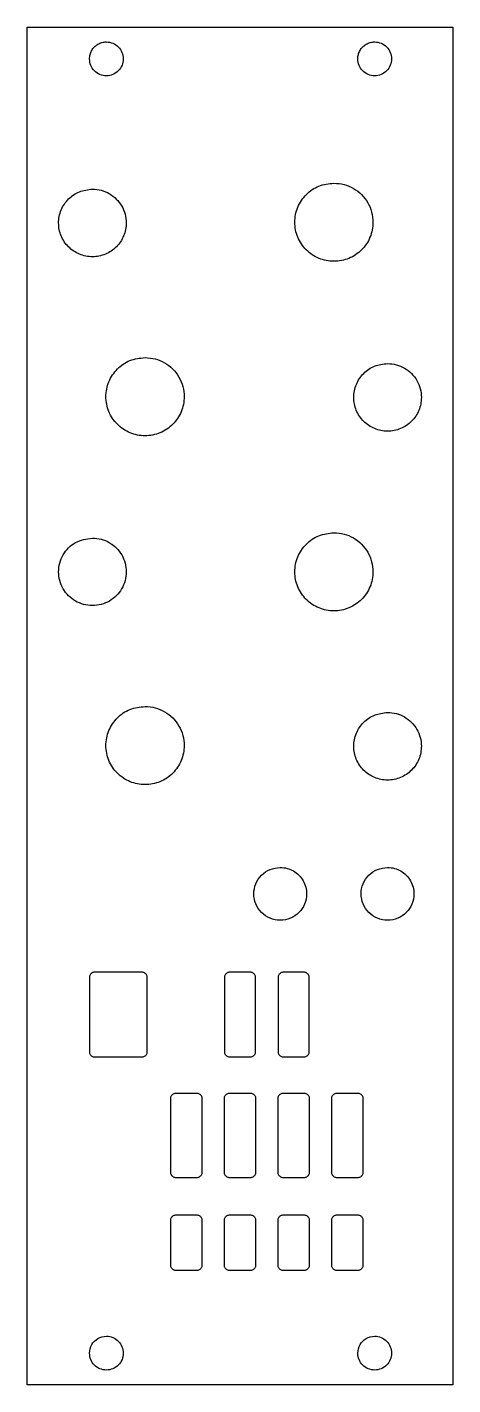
# Model space of a CAD drawing. Header units: millimetres. Extents: x 0 to 40, y 0 to 128.
import ezdxf

# ---------------------------------------------------------------- set-up
doc = ezdxf.new("R2010")
doc.units = ezdxf.units.MM
doc.layers.add('Board_Outline', color=7, linetype='CONTINUOUS')
doc.layers.add('Holes', color=7, linetype='CONTINUOUS')

msp = doc.modelspace()

# ---------------------------------------------------------------- linework, layer by layer
at = {"layer": 'Board_Outline', "color": 1}
msp.add_lwpolyline([(0, 128.499997), (40.299999, 128.499997), (40.299999, -0.000003), (0, -0.000003)], close=True, dxfattribs=at)
at = {"layer": 'Holes', "color": 1}
for points in [[(5.89979, 125.499994)], [(31.29978, 125.499994)], [(6.17978, 113.169999)], [(29.03978, 113.736359)], [(11.15979, 97.226368)], [(34.11979, 96.659996)], [(6.17978, 80.149998)], [(29.03978, 80.649997)], [(11.15979, 64.206359)], [(34.11979, 63.64)], [(23.9598, 48.969998)], [(34.11979, 48.969998)], [(10.8678, 39.05)], [(21.1198, 39.05)], [(26.1998, 39.05)], [(14.09977, 27.62002)], [(19.17978, 27.62)], [(24.25977, 27.62)], [(29.33979, 27.61998)], [(14.09977, 16.09001)], [(19.17978, 16.09)], [(24.25977, 16.09)], [(29.33979, 16.08999)], [(5.89979, 3)], [(31.29978, 3)]]:
    msp.add_lwpolyline(points, close=True, dxfattribs=at)
for points in [[(5.8878, 38.55), (5.8878, 31.53)], [(10.8678, 39.05), (6.3878, 39.05)], [(11.3678, 31.53), (11.3678, 38.55)], [(18.6798, 38.55), (18.6798, 31.53)], [(21.1198, 39.05), (19.1798, 39.05)], [(21.6198, 31.53), (21.6198, 38.55)], [(23.7598, 38.55), (23.7598, 31.53)], [(26.1998, 39.05), (24.2598, 39.05)], [(26.6998, 31.53), (26.6998, 38.55)], [(6.3878, 31.03), (10.8678, 31.03)], [(19.1798, 31.03), (21.1198, 31.03)], [(24.2598, 31.03), (26.1998, 31.03)], [(13.59977, 20.10002), (13.59977, 27.12002)], [(14.09977, 27.62002), (16.03977, 27.62002)], [(16.53977, 27.12002), (16.53977, 20.10002)], [(18.67978, 20.099999), (18.67978, 27.12)], [(19.17978, 27.62), (21.11978, 27.62)], [(21.61978, 27.12), (21.61978, 20.099999)], [(23.75977, 20.099999), (23.75977, 27.12)], [(24.25977, 27.62), (26.19977, 27.62)], [(26.69977, 27.12), (26.69977, 20.099999)], [(28.83979, 20.09998), (28.83979, 27.11998)], [(29.33979, 27.61998), (31.27979, 27.61998)], [(31.77979, 27.11998), (31.77979, 20.09998)], [(16.03977, 19.60002), (14.09977, 19.60002)], [(21.11978, 19.599999), (19.17978, 19.599999)], [(26.19977, 19.599999), (24.25977, 19.599999)], [(31.27979, 19.59998), (29.33979, 19.59998)], [(13.59977, 11.31001), (13.59977, 15.59001)], [(14.09977, 16.09001), (16.03977, 16.09001)], [(16.53977, 15.59001), (16.53977, 11.31001)], [(18.67978, 11.31), (18.67978, 15.59)], [(19.17978, 16.09), (21.11978, 16.09)], [(21.61978, 15.59), (21.61978, 11.31)], [(23.75977, 11.31), (23.75977, 15.59)], [(24.25977, 16.09), (26.19977, 16.09)], [(26.69977, 15.59), (26.69977, 11.31)], [(28.83979, 11.30999), (28.83979, 15.58999)], [(29.33979, 16.08999), (31.27979, 16.08999)], [(31.77979, 15.58999), (31.77979, 11.30999)], [(16.03977, 10.81001), (14.09977, 10.81001)], [(21.11978, 10.81), (19.17978, 10.81)], [(26.19977, 10.81), (24.25977, 10.81)], [(31.27979, 10.80999), (29.33979, 10.80999)]]:
    msp.add_lwpolyline(points, dxfattribs=at)
for points, knots in [([(5.89979, 125.499994), (5.924103, 125.2893), (5.972294, 124.871664), (6.341978, 124.339448), (6.870552, 123.982837), (7.500192, 123.858545), (8.127713, 123.98342), (8.660988, 124.338812), (9.016361, 124.872014), (9.141237, 125.499804), (9.016962, 126.128427), (8.660281, 126.660792), (8.128323, 127.016487), (7.569308, 127.127905), (7.080976, 127.063136), (6.690715, 126.901538), (6.355, 126.644432), (6.099579, 126.30914), (5.931701, 125.918875), (5.910457, 125.640008), (5.89979, 125.499994)], [0, 0, 0, 0, 0.628028, 1.244872, 1.8729, 2.500927, 3.117771, 3.745799, 4.373827, 4.990671, 5.618699, 6.246726, 6.863571, 7.491598, 7.910438, 8.325812, 8.744651, 9.163491, 9.578865, 9.997704, 9.997704, 9.997704, 9.997704]), ([(31.29978, 125.499994), (31.324093, 125.2893), (31.372284, 124.871664), (31.741968, 124.339448), (32.270542, 123.982837), (32.900182, 123.858545), (33.527703, 123.98342), (34.060978, 124.338812), (34.416351, 124.872014), (34.541227, 125.499804), (34.416952, 126.128427), (34.060271, 126.660792), (33.528313, 127.016487), (32.969298, 127.127905), (32.480966, 127.063136), (32.090705, 126.901538), (31.75499, 126.644432), (31.499569, 126.30914), (31.331691, 125.918875), (31.310447, 125.640008), (31.29978, 125.499994)], [0, 0, 0, 0, 0.628028, 1.244872, 1.8729, 2.500927, 3.117771, 3.745799, 4.373827, 4.990671, 5.618699, 6.246726, 6.863571, 7.491598, 7.910438, 8.325812, 8.744651, 9.163491, 9.578865, 9.997704, 9.997704, 9.997704, 9.997704]), ([(6.17978, 113.169999), (5.758391, 113.121374), (4.923118, 113.024991), (3.858687, 112.285624), (3.145463, 111.228476), (2.89688, 109.969194), (3.146631, 108.714153), (3.857414, 107.647603), (4.92382, 106.936856), (6.179398, 106.687104), (7.436644, 106.935653), (8.501375, 107.649016), (9.212766, 108.712933), (9.435601, 109.830962), (9.306063, 110.807627), (8.982867, 111.588149), (8.468656, 112.259579), (7.798071, 112.770422), (7.017542, 113.106178), (6.459806, 113.148666), (6.17978, 113.169999)], [0, 0, 0, 0, 1.256056, 2.489744, 3.7458, 5.001855, 6.235544, 7.4916, 8.747655, 9.981344, 11.2374, 12.493455, 13.727144, 14.983199, 15.820879, 16.651626, 17.489306, 18.326985, 19.157733, 19.995412, 19.995412, 19.995412, 19.995412]), ([(29.03978, 113.736359), (28.552549, 113.680137), (27.586765, 113.568694), (26.356016, 112.7138), (25.531351, 111.491473), (25.243926, 110.035428), (25.532701, 108.584287), (26.354545, 107.351089), (27.587576, 106.529287), (29.039339, 106.240512), (30.493029, 106.527897), (31.724124, 107.352722), (32.54667, 108.582876), (32.804323, 109.875598), (32.654545, 111.004866), (32.280849, 111.907345), (31.686293, 112.683686), (30.910928, 113.274348), (30.008442, 113.662566), (29.363561, 113.711693), (29.03978, 113.736359)], [0, 0, 0, 0, 1.452314, 2.878767, 4.331081, 5.783395, 7.209848, 8.662162, 10.114477, 11.540929, 12.993243, 14.445558, 15.87201, 17.324325, 18.292892, 19.253443, 20.22201, 21.190577, 22.151129, 23.119696, 23.119696, 23.119696, 23.119696]), ([(11.15979, 97.226368), (10.672559, 97.170146), (9.706775, 97.058703), (8.476026, 96.203809), (7.651361, 94.981482), (7.363936, 93.525437), (7.652711, 92.074296), (8.474555, 90.841098), (9.707586, 90.019296), (11.159349, 89.730521), (12.613039, 90.017906), (13.844134, 90.842731), (14.66668, 92.072885), (14.924333, 93.365607), (14.774555, 94.494875), (14.400859, 95.397354), (13.806303, 96.173695), (13.030938, 96.764357), (12.128452, 97.152575), (11.483571, 97.201702), (11.15979, 97.226368)], [0, 0, 0, 0, 1.452314, 2.878767, 4.331081, 5.783395, 7.209848, 8.662162, 10.114477, 11.540929, 12.993243, 14.445558, 15.87201, 17.324325, 18.292892, 19.253443, 20.22201, 21.190577, 22.151129, 23.119696, 23.119696, 23.119696, 23.119696]), ([(34.11979, 96.659996), (33.698401, 96.611371), (32.863128, 96.514988), (31.798697, 95.775621), (31.085473, 94.718473), (30.83689, 93.459191), (31.086641, 92.20415), (31.797424, 91.1376), (32.86383, 90.426853), (34.119408, 90.177101), (35.376654, 90.42565), (36.441385, 91.139013), (37.152776, 92.20293), (37.375611, 93.320959), (37.246073, 94.297624), (36.922877, 95.078146), (36.408666, 95.749576), (35.738081, 96.260419), (34.957552, 96.596175), (34.399816, 96.638663), (34.11979, 96.659996)], [0, 0, 0, 0, 1.256056, 2.489744, 3.7458, 5.001855, 6.235544, 7.4916, 8.747655, 9.981344, 11.2374, 12.493455, 13.727144, 14.983199, 15.820879, 16.651626, 17.489306, 18.326985, 19.157733, 19.995412, 19.995412, 19.995412, 19.995412]), ([(6.17978, 80.149998), (5.615673, 80.062046), (4.50419, 79.888752), (3.280538, 78.614778), (2.827137, 76.952936), (3.28054, 75.27364), (4.504181, 74.050991), (6.179813, 73.597194), (7.855248, 74.05116), (9.079468, 75.272979), (9.454844, 76.672657), (9.30592, 77.787441), (8.982905, 78.568198), (8.468646, 79.239565), (7.798073, 79.750425), (7.017541, 80.086176), (6.459806, 80.128665), (6.17978, 80.149998)], [0, 0, 0, 0, 1.673149, 3.296673, 4.969822, 6.642971, 8.266495, 9.939644, 11.612793, 13.236317, 14.909466, 15.747145, 16.577893, 17.415572, 18.253252, 19.083999, 19.921679, 19.921679, 19.921679, 19.921679]), ([(29.03978, 80.649997), (28.552549, 80.593775), (27.586765, 80.482332), (26.356017, 79.627439), (25.531352, 78.405112), (25.243927, 76.949067), (25.532701, 75.497926), (26.354545, 74.264728), (27.587576, 73.442926), (29.039339, 73.154151), (30.493029, 73.441536), (31.724124, 74.266361), (32.546669, 75.496516), (32.804322, 76.789237), (32.654545, 77.918505), (32.280849, 78.820984), (31.686293, 79.597325), (30.910928, 80.187987), (30.008442, 80.576205), (29.363561, 80.625332), (29.03978, 80.649997)], [0, 0, 0, 0, 1.452314, 2.878767, 4.331081, 5.783395, 7.209847, 8.662162, 10.114476, 11.540928, 12.993242, 14.445557, 15.872009, 17.324323, 18.29289, 19.253442, 20.222009, 21.190575, 22.151127, 23.119694, 23.119694, 23.119694, 23.119694]), ([(11.15979, 64.206359), (10.672559, 64.150137), (9.706775, 64.038694), (8.476027, 63.183801), (7.651362, 61.961474), (7.363937, 60.505429), (7.652711, 59.054288), (8.474555, 57.82109), (9.707586, 56.999288), (11.159349, 56.710513), (12.613039, 56.997898), (13.844134, 57.822723), (14.666679, 59.052878), (14.924332, 60.345599), (14.774555, 61.474867), (14.400859, 62.377346), (13.806303, 63.153687), (13.030938, 63.744349), (12.128452, 64.132567), (11.483571, 64.181694), (11.15979, 64.206359)], [0, 0, 0, 0, 1.452314, 2.878767, 4.331081, 5.783395, 7.209847, 8.662162, 10.114476, 11.540928, 12.993242, 14.445557, 15.872009, 17.324323, 18.29289, 19.253442, 20.222009, 21.190575, 22.151127, 23.119694, 23.119694, 23.119694, 23.119694]), ([(34.11979, 63.64), (33.698401, 63.591375), (32.863128, 63.494992), (31.798697, 62.755625), (31.085473, 61.698477), (30.83689, 60.439195), (31.086641, 59.184154), (31.797424, 58.117604), (32.86383, 57.406857), (34.119408, 57.157105), (35.376654, 57.405654), (36.441385, 58.119017), (37.152776, 59.182934), (37.375611, 60.300963), (37.246073, 61.277628), (36.922877, 62.05815), (36.408666, 62.72958), (35.738081, 63.240423), (34.957552, 63.576179), (34.399816, 63.618667), (34.11979, 63.64)], [0, 0, 0, 0, 1.256056, 2.489744, 3.7458, 5.001855, 6.235544, 7.4916, 8.747655, 9.981344, 11.2374, 12.493455, 13.727144, 14.983199, 15.820879, 16.651626, 17.489306, 18.326985, 19.157733, 19.995412, 19.995412, 19.995412, 19.995412]), ([(23.9598, 48.969998), (23.63059, 48.932011), (22.978033, 48.856711), (22.146446, 48.279081), (21.58924, 47.453184), (21.395034, 46.46937), (21.590152, 45.48887), (22.145452, 44.655627), (22.978581, 44.100356), (23.959502, 43.905238), (24.941725, 44.099417), (25.773546, 44.656731), (26.32932, 45.487916), (26.50341, 46.361376), (26.402209, 47.124396), (26.149711, 47.734179), (25.747984, 48.258733), (25.224089, 48.657829), (24.614301, 48.920139), (24.178571, 48.953333), (23.9598, 48.969998)], [0, 0, 0, 0, 0.981293, 1.945113, 2.926406, 3.907699, 4.871518, 5.852812, 6.834105, 7.797924, 8.779218, 9.760511, 10.72433, 11.705624, 12.360061, 13.009082, 13.663519, 14.317956, 14.966978, 15.621415, 15.621415, 15.621415, 15.621415]), ([(34.11979, 48.969998), (33.79058, 48.932011), (33.138023, 48.856711), (32.306436, 48.279081), (31.74923, 47.453184), (31.555024, 46.46937), (31.750142, 45.48887), (32.305442, 44.655627), (33.138571, 44.100356), (34.119492, 43.905238), (35.101715, 44.099417), (35.933536, 44.656731), (36.48931, 45.487916), (36.6634, 46.361376), (36.562199, 47.124396), (36.309701, 47.734179), (35.907974, 48.258733), (35.384079, 48.657829), (34.774291, 48.920139), (34.338561, 48.953333), (34.11979, 48.969998)], [0, 0, 0, 0, 0.981293, 1.945113, 2.926406, 3.907699, 4.871518, 5.852812, 6.834105, 7.797924, 8.779218, 9.760511, 10.72433, 11.705624, 12.360061, 13.009082, 13.663519, 14.317956, 14.966978, 15.621415, 15.621415, 15.621415, 15.621415]), ([(6.3878, 39.05), (6.344043, 39.046667), (6.256892, 39.040028), (6.134972, 38.987566), (6.030051, 38.907749), (5.950234, 38.802828), (5.897772, 38.680908), (5.891133, 38.593757), (5.8878, 38.55)], [0, 0, 0, 0, 0.130887, 0.260692, 0.391579, 0.522467, 0.652271, 0.783158, 0.783158, 0.783158, 0.783158]), ([(11.3678, 38.55), (11.364467, 38.593757), (11.357828, 38.680908), (11.305366, 38.802828), (11.225549, 38.907749), (11.120628, 38.987566), (10.998708, 39.040028), (10.911557, 39.046667), (10.8678, 39.05)], [0, 0, 0, 0, 0.130887, 0.260692, 0.391579, 0.522467, 0.652271, 0.783158, 0.783158, 0.783158, 0.783158]), ([(19.1798, 39.05), (19.136044, 39.046667), (19.048892, 39.040028), (18.926972, 38.987566), (18.822051, 38.907749), (18.742235, 38.802828), (18.689772, 38.680908), (18.683133, 38.593757), (18.6798, 38.55)], [0, 0, 0, 0, 0.130887, 0.260692, 0.391579, 0.522467, 0.652271, 0.783158, 0.783158, 0.783158, 0.783158]), ([(21.6198, 38.55), (21.616467, 38.593757), (21.609828, 38.680908), (21.557366, 38.802828), (21.477549, 38.907749), (21.372628, 38.987566), (21.250708, 39.040028), (21.163557, 39.046667), (21.1198, 39.05)], [0, 0, 0, 0, 0.130887, 0.260692, 0.391579, 0.522467, 0.652271, 0.783158, 0.783158, 0.783158, 0.783158]), ([(24.2598, 39.05), (24.216044, 39.046667), (24.128892, 39.040028), (24.006972, 38.987566), (23.902051, 38.907749), (23.822235, 38.802828), (23.769772, 38.680908), (23.763133, 38.593757), (23.7598, 38.55)], [0, 0, 0, 0, 0.130887, 0.260692, 0.391579, 0.522467, 0.652271, 0.783158, 0.783158, 0.783158, 0.783158]), ([(26.6998, 38.55), (26.696467, 38.593757), (26.689828, 38.680908), (26.637366, 38.802828), (26.557549, 38.907749), (26.452628, 38.987566), (26.330708, 39.040028), (26.243557, 39.046667), (26.1998, 39.05)], [0, 0, 0, 0, 0.130887, 0.260692, 0.391579, 0.522467, 0.652271, 0.783158, 0.783158, 0.783158, 0.783158]), ([(5.8878, 31.53), (5.891133, 31.486243), (5.897772, 31.399092), (5.950234, 31.277171), (6.030051, 31.172251), (6.134972, 31.092434), (6.256892, 31.039971), (6.344043, 31.033333), (6.3878, 31.03)], [0, 0, 0, 0, 0.130887, 0.260692, 0.391579, 0.522467, 0.652271, 0.783158, 0.783158, 0.783158, 0.783158]), ([(10.8678, 31.03), (10.911557, 31.033333), (10.998708, 31.039971), (11.120628, 31.092434), (11.225549, 31.172251), (11.305366, 31.277171), (11.357828, 31.399092), (11.364467, 31.486243), (11.3678, 31.53)], [0, 0, 0, 0, 0.130887, 0.260692, 0.391579, 0.522467, 0.652271, 0.783158, 0.783158, 0.783158, 0.783158]), ([(18.6798, 31.53), (18.683133, 31.486243), (18.689772, 31.399092), (18.742235, 31.277171), (18.822051, 31.172251), (18.926972, 31.092434), (19.048892, 31.039971), (19.136044, 31.033333), (19.1798, 31.03)], [0, 0, 0, 0, 0.130887, 0.260692, 0.391579, 0.522467, 0.652271, 0.783158, 0.783158, 0.783158, 0.783158]), ([(21.1198, 31.03), (21.163557, 31.033333), (21.250708, 31.039971), (21.372628, 31.092434), (21.477549, 31.172251), (21.557366, 31.277171), (21.609828, 31.399092), (21.616467, 31.486243), (21.6198, 31.53)], [0, 0, 0, 0, 0.130887, 0.260692, 0.391579, 0.522467, 0.652271, 0.783158, 0.783158, 0.783158, 0.783158]), ([(23.7598, 31.53), (23.763133, 31.486243), (23.769772, 31.399092), (23.822235, 31.277171), (23.902051, 31.172251), (24.006972, 31.092434), (24.128892, 31.039971), (24.216044, 31.033333), (24.2598, 31.03)], [0, 0, 0, 0, 0.130887, 0.260692, 0.391579, 0.522467, 0.652271, 0.783158, 0.783158, 0.783158, 0.783158]), ([(26.1998, 31.03), (26.243557, 31.033333), (26.330708, 31.039971), (26.452628, 31.092434), (26.557549, 31.172251), (26.637366, 31.277171), (26.689828, 31.399092), (26.696467, 31.486243), (26.6998, 31.53)], [0, 0, 0, 0, 0.130887, 0.260692, 0.391579, 0.522467, 0.652271, 0.783158, 0.783158, 0.783158, 0.783158]), ([(13.59977, 27.12002), (13.603103, 27.163777), (13.609742, 27.250928), (13.662204, 27.372848), (13.742021, 27.477769), (13.846942, 27.557586), (13.968862, 27.610048), (14.056013, 27.616687), (14.09977, 27.62002)], [0, 0, 0, 0, 0.130887, 0.260692, 0.391579, 0.522467, 0.652271, 0.783158, 0.783158, 0.783158, 0.783158]), ([(16.03977, 27.62002), (16.083526, 27.616687), (16.170678, 27.610048), (16.292598, 27.557586), (16.397519, 27.477769), (16.477335, 27.372848), (16.529798, 27.250928), (16.536437, 27.163777), (16.53977, 27.12002)], [0, 0, 0, 0, 0.130887, 0.260692, 0.391579, 0.522467, 0.652271, 0.783158, 0.783158, 0.783158, 0.783158]), ([(18.67978, 27.12), (18.683113, 27.163757), (18.689752, 27.250908), (18.742214, 27.372828), (18.822031, 27.477749), (18.926952, 27.557566), (19.048872, 27.610028), (19.136023, 27.616667), (19.17978, 27.62)], [0, 0, 0, 0, 0.130887, 0.260692, 0.391579, 0.522467, 0.652271, 0.783158, 0.783158, 0.783158, 0.783158]), ([(21.11978, 27.62), (21.163536, 27.616667), (21.250688, 27.610028), (21.372608, 27.557566), (21.477529, 27.477749), (21.557345, 27.372828), (21.609808, 27.250908), (21.616447, 27.163757), (21.61978, 27.12)], [0, 0, 0, 0, 0.130887, 0.260692, 0.391579, 0.522467, 0.652271, 0.783158, 0.783158, 0.783158, 0.783158]), ([(23.75977, 27.12), (23.763103, 27.163757), (23.769742, 27.250908), (23.822204, 27.372828), (23.902021, 27.477749), (24.006942, 27.557566), (24.128862, 27.610028), (24.216013, 27.616667), (24.25977, 27.62)], [0, 0, 0, 0, 0.130887, 0.260692, 0.391579, 0.522467, 0.652271, 0.783158, 0.783158, 0.783158, 0.783158]), ([(26.19977, 27.62), (26.243526, 27.616667), (26.330678, 27.610028), (26.452598, 27.557566), (26.557519, 27.477749), (26.637335, 27.372828), (26.689798, 27.250908), (26.696437, 27.163757), (26.69977, 27.12)], [0, 0, 0, 0, 0.130887, 0.260692, 0.391579, 0.522467, 0.652271, 0.783158, 0.783158, 0.783158, 0.783158]), ([(28.83979, 27.11998), (28.843123, 27.163737), (28.849762, 27.250888), (28.902224, 27.372808), (28.982041, 27.477729), (29.086962, 27.557546), (29.208882, 27.610008), (29.296033, 27.616647), (29.33979, 27.61998)], [0, 0, 0, 0, 0.130887, 0.260692, 0.391579, 0.522467, 0.652271, 0.783158, 0.783158, 0.783158, 0.783158]), ([(31.27979, 27.61998), (31.323546, 27.616647), (31.410698, 27.610008), (31.532618, 27.557546), (31.637539, 27.477729), (31.717355, 27.372808), (31.769818, 27.250888), (31.776457, 27.163737), (31.77979, 27.11998)], [0, 0, 0, 0, 0.130887, 0.260692, 0.391579, 0.522467, 0.652271, 0.783158, 0.783158, 0.783158, 0.783158]), ([(14.09977, 19.60002), (14.056013, 19.603353), (13.968862, 19.609991), (13.846942, 19.662454), (13.742021, 19.742271), (13.662204, 19.847191), (13.609742, 19.969112), (13.603103, 20.056263), (13.59977, 20.10002)], [0, 0, 0, 0, 0.130887, 0.260692, 0.391579, 0.522467, 0.652271, 0.783158, 0.783158, 0.783158, 0.783158]), ([(16.53977, 20.10002), (16.536437, 20.056263), (16.529798, 19.969112), (16.477335, 19.847191), (16.397519, 19.742271), (16.292598, 19.662454), (16.170678, 19.609991), (16.083526, 19.603353), (16.03977, 19.60002)], [0, 0, 0, 0, 0.130887, 0.260692, 0.391579, 0.522467, 0.652271, 0.783158, 0.783158, 0.783158, 0.783158]), ([(19.17978, 19.599999), (19.136023, 19.603333), (19.048872, 19.609971), (18.926952, 19.662434), (18.822031, 19.742251), (18.742214, 19.847171), (18.689752, 19.969092), (18.683113, 20.056243), (18.67978, 20.099999)], [0, 0, 0, 0, 0.130887, 0.260692, 0.391579, 0.522467, 0.652271, 0.783158, 0.783158, 0.783158, 0.783158]), ([(21.61978, 20.099999), (21.616447, 20.056243), (21.609808, 19.969092), (21.557345, 19.847171), (21.477529, 19.742251), (21.372608, 19.662434), (21.250688, 19.609971), (21.163536, 19.603333), (21.11978, 19.599999)], [0, 0, 0, 0, 0.130887, 0.260692, 0.391579, 0.522467, 0.652271, 0.783158, 0.783158, 0.783158, 0.783158]), ([(24.25977, 19.599999), (24.216013, 19.603333), (24.128862, 19.609971), (24.006942, 19.662434), (23.902021, 19.742251), (23.822204, 19.847171), (23.769742, 19.969092), (23.763103, 20.056243), (23.75977, 20.099999)], [0, 0, 0, 0, 0.130887, 0.260692, 0.391579, 0.522467, 0.652271, 0.783158, 0.783158, 0.783158, 0.783158]), ([(26.69977, 20.099999), (26.696437, 20.056243), (26.689798, 19.969092), (26.637335, 19.847171), (26.557519, 19.742251), (26.452598, 19.662434), (26.330678, 19.609971), (26.243526, 19.603333), (26.19977, 19.599999)], [0, 0, 0, 0, 0.130887, 0.260692, 0.391579, 0.522467, 0.652271, 0.783158, 0.783158, 0.783158, 0.783158]), ([(29.33979, 19.59998), (29.296033, 19.603313), (29.208882, 19.609951), (29.086962, 19.662414), (28.982041, 19.742231), (28.902224, 19.847151), (28.849762, 19.969072), (28.843123, 20.056223), (28.83979, 20.09998)], [0, 0, 0, 0, 0.130887, 0.260692, 0.391579, 0.522467, 0.652271, 0.783158, 0.783158, 0.783158, 0.783158]), ([(31.77979, 20.09998), (31.776457, 20.056223), (31.769818, 19.969072), (31.717355, 19.847151), (31.637539, 19.742231), (31.532618, 19.662414), (31.410698, 19.609951), (31.323546, 19.603313), (31.27979, 19.59998)], [0, 0, 0, 0, 0.130887, 0.260692, 0.391579, 0.522467, 0.652271, 0.783158, 0.783158, 0.783158, 0.783158]), ([(13.59977, 15.59001), (13.603103, 15.633767), (13.609742, 15.720918), (13.662204, 15.842838), (13.742021, 15.947759), (13.846942, 16.027576), (13.968862, 16.080038), (14.056013, 16.086677), (14.09977, 16.09001)], [0, 0, 0, 0, 0.130887, 0.260692, 0.391579, 0.522467, 0.652271, 0.783158, 0.783158, 0.783158, 0.783158]), ([(16.03977, 16.09001), (16.083526, 16.086677), (16.170678, 16.080038), (16.292598, 16.027576), (16.397519, 15.947759), (16.477335, 15.842838), (16.529798, 15.720918), (16.536437, 15.633767), (16.53977, 15.59001)], [0, 0, 0, 0, 0.130887, 0.260692, 0.391579, 0.522467, 0.652271, 0.783158, 0.783158, 0.783158, 0.783158]), ([(18.67978, 15.59), (18.683113, 15.633757), (18.689752, 15.720908), (18.742214, 15.842828), (18.822031, 15.947749), (18.926952, 16.027566), (19.048872, 16.080028), (19.136023, 16.086667), (19.17978, 16.09)], [0, 0, 0, 0, 0.130887, 0.260692, 0.391579, 0.522467, 0.652271, 0.783158, 0.783158, 0.783158, 0.783158]), ([(21.11978, 16.09), (21.163536, 16.086667), (21.250688, 16.080028), (21.372608, 16.027566), (21.477529, 15.947749), (21.557345, 15.842828), (21.609808, 15.720908), (21.616447, 15.633757), (21.61978, 15.59)], [0, 0, 0, 0, 0.130887, 0.260692, 0.391579, 0.522467, 0.652271, 0.783158, 0.783158, 0.783158, 0.783158]), ([(23.75977, 15.59), (23.763103, 15.633757), (23.769742, 15.720908), (23.822204, 15.842828), (23.902021, 15.947749), (24.006942, 16.027566), (24.128862, 16.080028), (24.216013, 16.086667), (24.25977, 16.09)], [0, 0, 0, 0, 0.130887, 0.260692, 0.391579, 0.522467, 0.652271, 0.783158, 0.783158, 0.783158, 0.783158]), ([(26.19977, 16.09), (26.243526, 16.086667), (26.330678, 16.080028), (26.452598, 16.027566), (26.557519, 15.947749), (26.637335, 15.842828), (26.689798, 15.720908), (26.696437, 15.633757), (26.69977, 15.59)], [0, 0, 0, 0, 0.130887, 0.260692, 0.391579, 0.522467, 0.652271, 0.783158, 0.783158, 0.783158, 0.783158]), ([(28.83979, 15.58999), (28.843123, 15.633747), (28.849762, 15.720898), (28.902224, 15.842818), (28.982041, 15.947739), (29.086962, 16.027556), (29.208882, 16.080018), (29.296033, 16.086657), (29.33979, 16.08999)], [0, 0, 0, 0, 0.130887, 0.260692, 0.391579, 0.522467, 0.652271, 0.783158, 0.783158, 0.783158, 0.783158]), ([(31.27979, 16.08999), (31.323546, 16.086657), (31.410698, 16.080018), (31.532618, 16.027556), (31.637539, 15.947739), (31.717355, 15.842818), (31.769818, 15.720898), (31.776457, 15.633747), (31.77979, 15.58999)], [0, 0, 0, 0, 0.130887, 0.260692, 0.391579, 0.522467, 0.652271, 0.783158, 0.783158, 0.783158, 0.783158]), ([(14.09977, 10.81001), (14.056013, 10.813343), (13.968862, 10.819982), (13.846942, 10.872444), (13.742021, 10.952261), (13.662204, 11.057181), (13.609742, 11.179102), (13.603103, 11.266253), (13.59977, 11.31001)], [0, 0, 0, 0, 0.130887, 0.260692, 0.391579, 0.522467, 0.652271, 0.783158, 0.783158, 0.783158, 0.783158]), ([(16.53977, 11.31001), (16.536437, 11.266253), (16.529798, 11.179102), (16.477335, 11.057181), (16.397519, 10.952261), (16.292598, 10.872444), (16.170678, 10.819982), (16.083526, 10.813343), (16.03977, 10.81001)], [0, 0, 0, 0, 0.130887, 0.260692, 0.391579, 0.522467, 0.652271, 0.783158, 0.783158, 0.783158, 0.783158]), ([(19.17978, 10.81), (19.136023, 10.813333), (19.048872, 10.819972), (18.926952, 10.872434), (18.822031, 10.952251), (18.742214, 11.057171), (18.689752, 11.179092), (18.683113, 11.266243), (18.67978, 11.31)], [0, 0, 0, 0, 0.130887, 0.260692, 0.391579, 0.522467, 0.652271, 0.783158, 0.783158, 0.783158, 0.783158]), ([(21.61978, 11.31), (21.616447, 11.266243), (21.609808, 11.179092), (21.557345, 11.057171), (21.477529, 10.952251), (21.372608, 10.872434), (21.250688, 10.819972), (21.163536, 10.813333), (21.11978, 10.81)], [0, 0, 0, 0, 0.130887, 0.260692, 0.391579, 0.522467, 0.652271, 0.783158, 0.783158, 0.783158, 0.783158]), ([(24.25977, 10.81), (24.216013, 10.813333), (24.128862, 10.819972), (24.006942, 10.872434), (23.902021, 10.952251), (23.822204, 11.057171), (23.769742, 11.179092), (23.763103, 11.266243), (23.75977, 11.31)], [0, 0, 0, 0, 0.130887, 0.260692, 0.391579, 0.522467, 0.652271, 0.783158, 0.783158, 0.783158, 0.783158]), ([(26.69977, 11.31), (26.696437, 11.266243), (26.689798, 11.179092), (26.637335, 11.057171), (26.557519, 10.952251), (26.452598, 10.872434), (26.330678, 10.819972), (26.243526, 10.813333), (26.19977, 10.81)], [0, 0, 0, 0, 0.130887, 0.260692, 0.391579, 0.522467, 0.652271, 0.783158, 0.783158, 0.783158, 0.783158]), ([(29.33979, 10.80999), (29.296033, 10.813323), (29.208882, 10.819962), (29.086962, 10.872424), (28.982041, 10.952241), (28.902224, 11.057161), (28.849762, 11.179082), (28.843123, 11.266233), (28.83979, 11.30999)], [0, 0, 0, 0, 0.130887, 0.260692, 0.391579, 0.522467, 0.652271, 0.783158, 0.783158, 0.783158, 0.783158]), ([(31.77979, 11.30999), (31.776457, 11.266233), (31.769818, 11.179082), (31.717355, 11.057161), (31.637539, 10.952241), (31.532618, 10.872424), (31.410698, 10.819962), (31.323546, 10.813323), (31.27979, 10.80999)], [0, 0, 0, 0, 0.130887, 0.260692, 0.391579, 0.522467, 0.652271, 0.783158, 0.783158, 0.783158, 0.783158]), ([(5.89979, 3), (5.924103, 2.789306), (5.972294, 2.371669), (6.341978, 1.839454), (6.870552, 1.482842), (7.500193, 1.35855), (8.127713, 1.483425), (8.660988, 1.838818), (9.016361, 2.372019), (9.14124, 2.999813), (9.016951, 3.628418), (8.660324, 4.160849), (8.128164, 4.516302), (7.429636, 4.656715), (6.667098, 4.449788), (6.030491, 3.837752), (5.943792, 3.282039), (5.89979, 3)], [0, 0, 0, 0, 0.628028, 1.244872, 1.8729, 2.500927, 3.117771, 3.745799, 4.373827, 4.990671, 5.618699, 6.246726, 6.863571, 7.491598, 8.328173, 9.139934, 9.976509, 9.976509, 9.976509, 9.976509]), ([(31.29978, 3), (31.324093, 2.789306), (31.372284, 2.371669), (31.741968, 1.839454), (32.270542, 1.482842), (32.900183, 1.35855), (33.527703, 1.483425), (34.060978, 1.838818), (34.416351, 2.372019), (34.54123, 2.999813), (34.416941, 3.628418), (34.060314, 4.160849), (33.528154, 4.516302), (32.829626, 4.656715), (32.067088, 4.449788), (31.430481, 3.837752), (31.343782, 3.282039), (31.29978, 3)], [0, 0, 0, 0, 0.628028, 1.244872, 1.8729, 2.500927, 3.117771, 3.745799, 4.373827, 4.990671, 5.618699, 6.246726, 6.863571, 7.491598, 8.328173, 9.139934, 9.976509, 9.976509, 9.976509, 9.976509])]:
    msp.add_open_spline(points, degree=3, knots=knots, dxfattribs=at)

doc.saveas('drawing.dxf')
